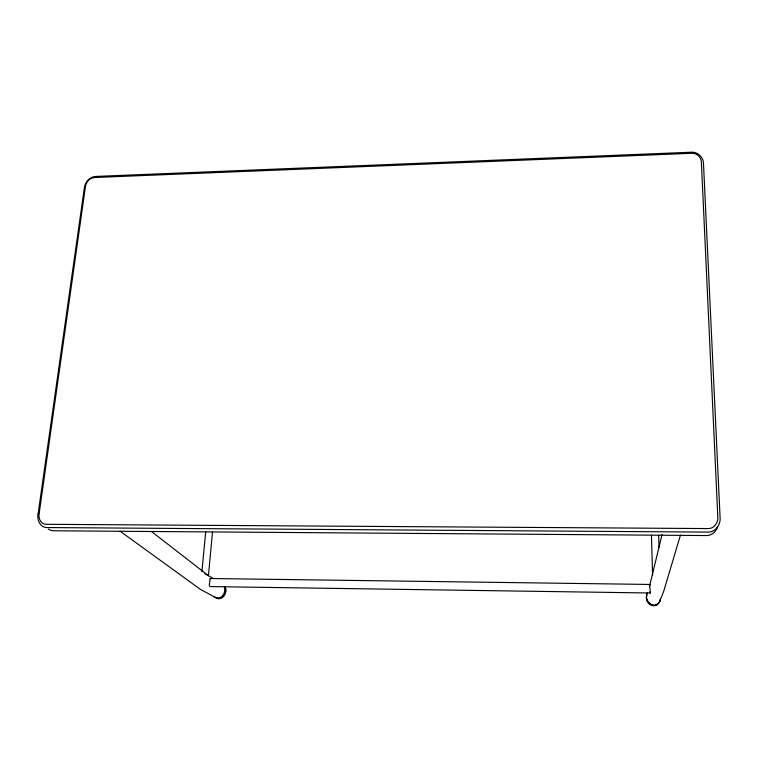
<?xml version="1.0" encoding="UTF-8"?>
<svg xmlns="http://www.w3.org/2000/svg" width="758" height="758" viewBox="0 0 758 758"><rect width="100%" height="100%" fill="white"/><g stroke="black" fill="none" stroke-linecap="round" stroke-linejoin="round"><path stroke-width="1.14" d="M650.392 592.974L649.653 585.801L662.075 534.494M646.394 597.494L646.773 594.784C644.641 601.464 653.567 609.053 658.749 602.885L658.513 603.463C654.145 608.873 645.92 603.633 646.394 597.494L646.583 596.897M151.609 531.595L208.431 575.692L212.486 532.192M201.912 571.684L205.712 531.709M120.115 531.216L200.387 589.336L217.281 598.46C223.307 600.118 227.447 592.311 225.344 587.251L224.321 586.654C226.434 591.733 222.284 599.55 216.238 597.891M680.485 535.015L663.752 591.117L659.583 601.786L660.464 599.227L660.227 599.824M647.218 593.438L647.417 592.822L646.574 595.39M646.688 599.616L646.877 599.019M647.436 601.596L647.635 601.009M649.653 585.801L650.146 584.456L210.127 578.506L209.265 585.707L209.966 586.578L650.269 593.002L649.758 592.188M648.592 603.311L648.801 602.724M650.08 604.628L650.288 604.06M651.795 605.481L652.003 604.903M717.627 526.725C716.206 531.718 711.468 535.802 706.134 535.555L53.524 530.78L50.767 530.373L48.313 529.056M653.614 605.784L653.841 605.216M655.424 605.538L655.651 604.96M657.101 604.742L657.328 604.164M658.513 603.463L659.82 601.198M210.127 578.506L210.686 578.837M204.868 573.778L208.251 575.568M217.84 598.185L218.882 598.744M219.488 597.948L220.531 598.507M221.08 597.19L222.113 597.759M222.492 595.987L223.525 596.555M214.789 597.096L217.281 598.46M223.638 594.395L224.662 594.964M224.434 592.538L225.448 593.116M224.823 590.529L225.846 591.117M224.785 588.53L225.799 589.118M208.298 575.606L213.292 578.534M658.674 535.347L659.024 547.181M651.463 535.29L652.581 575.493M38.09 514.057C36.782 519.922 40.278 527.748 47.072 527.559L707.801 532.107C715.4 532.457 720.858 524.602 720.081 517.496L703.49 163.614C703.49 157.304 697.692 151.676 691.343 152.216L95.821 176.434C89.832 176.661 85.067 182.138 84.365 187.87L38.09 514.057M39.16 513.441C38.071 518.178 40.894 524.527 46.399 524.309L707.896 528.572C714.045 528.913 718.47 522.546 717.798 516.804L701.396 162.487C701.453 157.38 696.754 152.822 691.609 153.306L94.665 177.505C89.814 177.647 85.957 182.081 85.427 186.724L39.16 513.441"/></g></svg>
